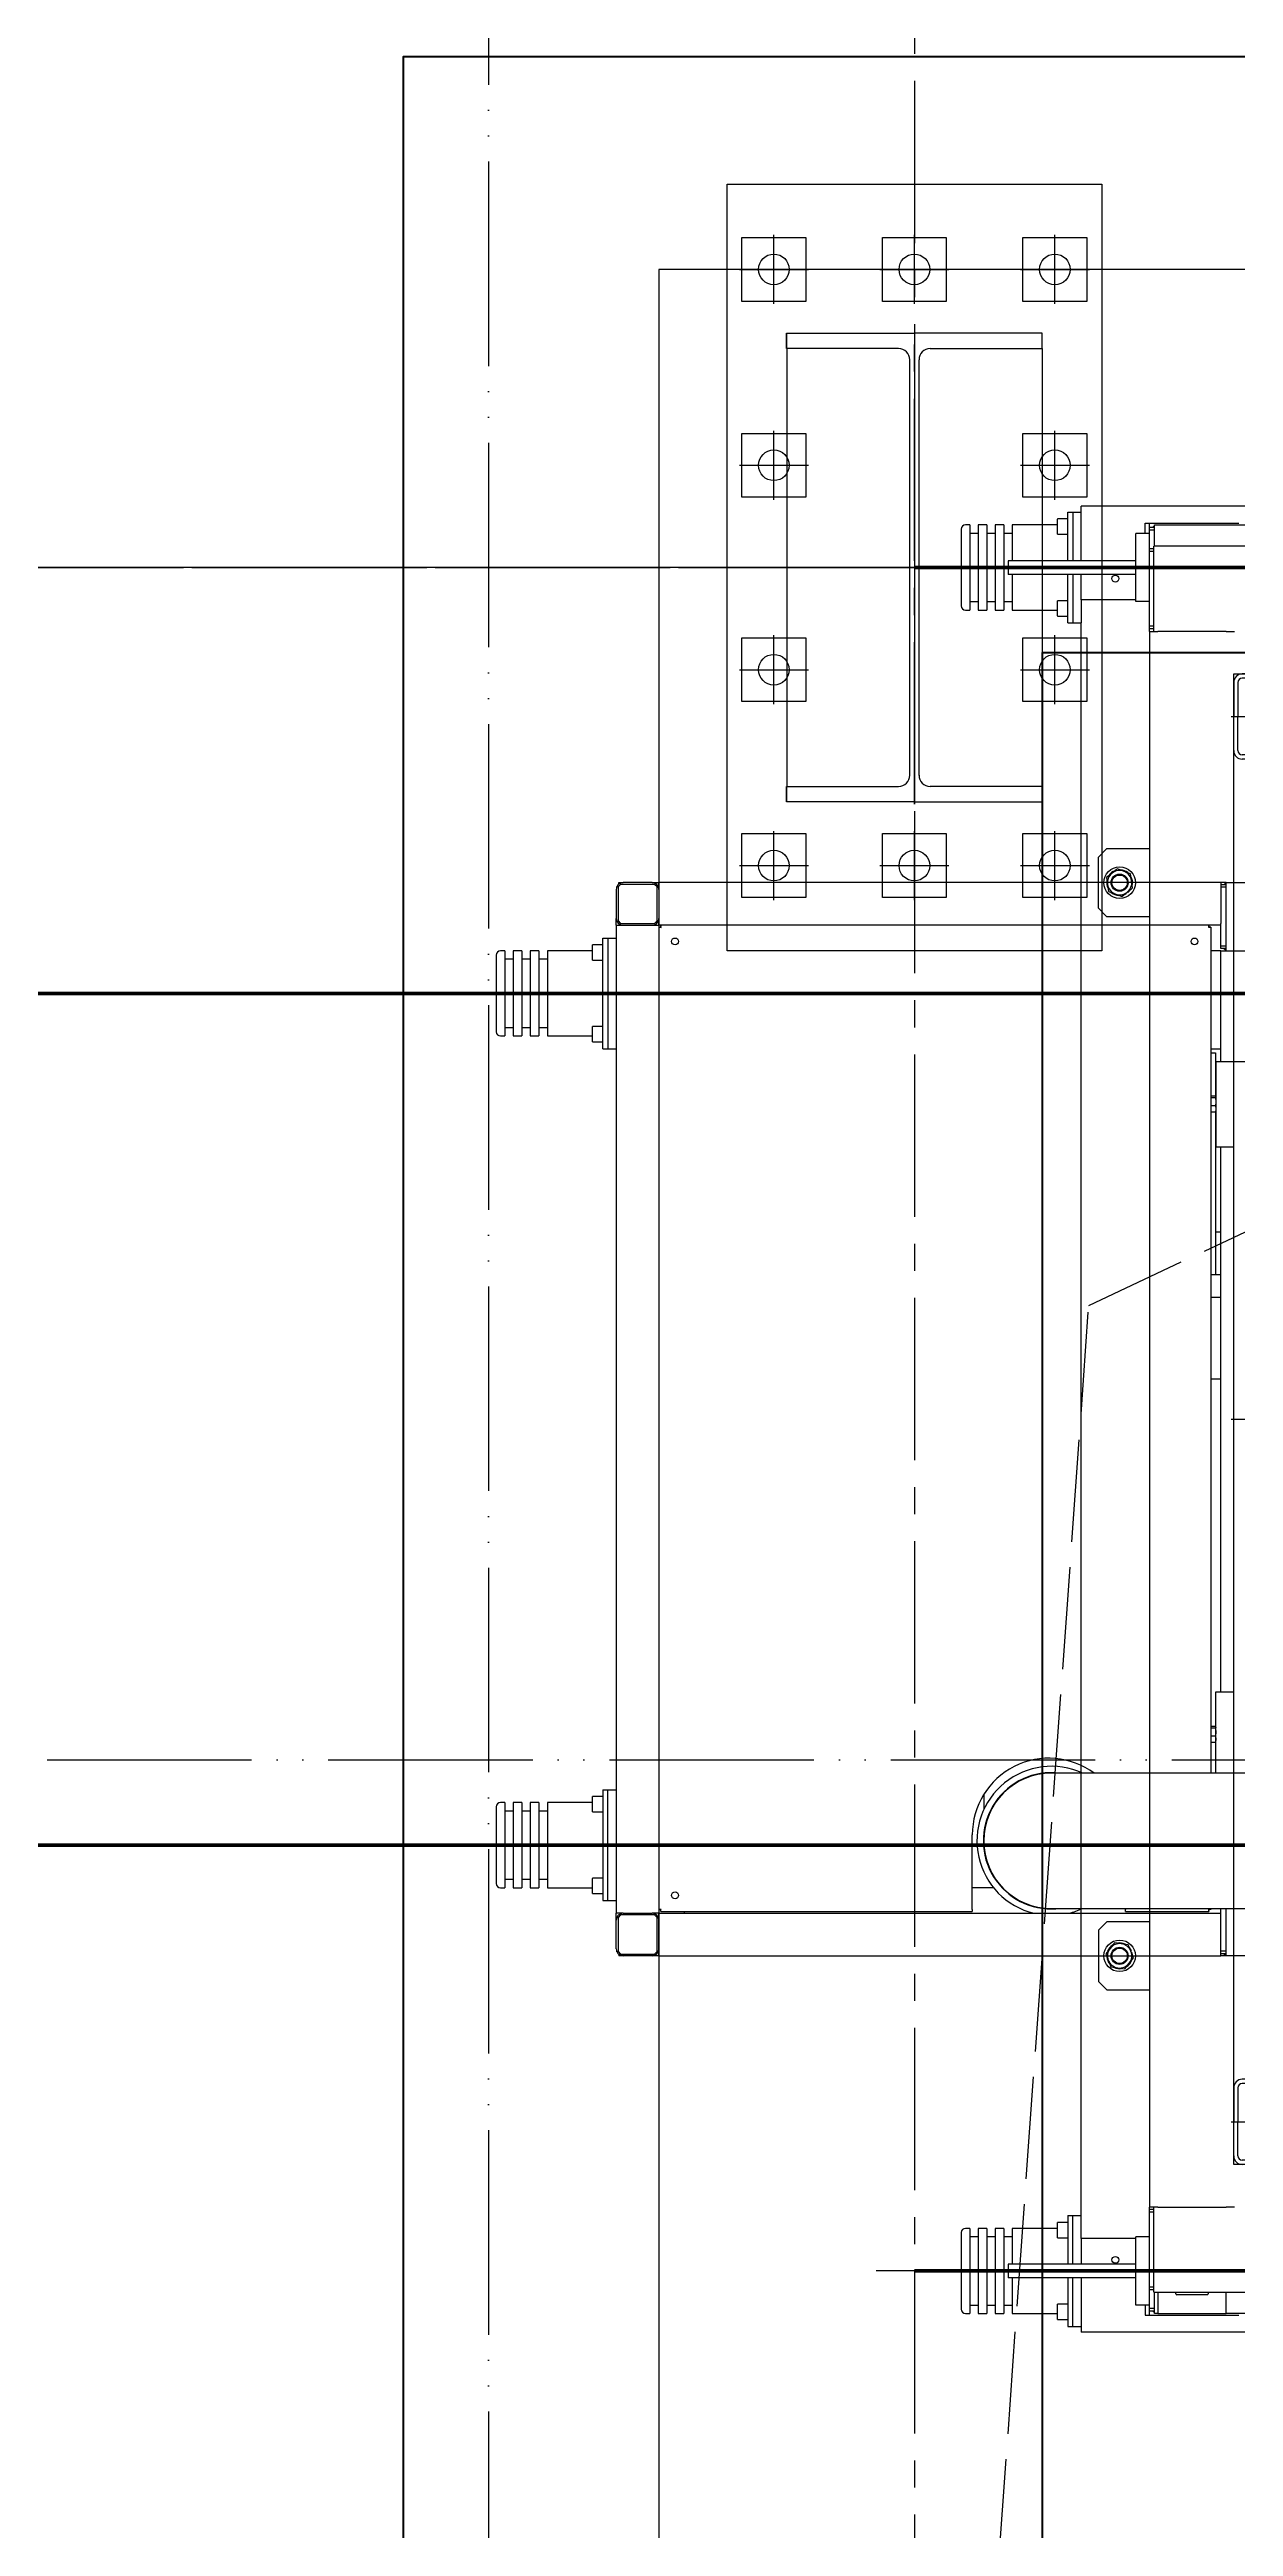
# Model space of a CAD drawing. Header units: millimetres. Extents: x 163705 to 1616509, y 81827 to 302547.
# Drawn here: x 213412 to 214803, y 147960 to 150868 of the extents above; entities that cross this region are included whole.
import ezdxf

# ---------------------------------------------------------------- set-up
doc = ezdxf.new("R2010")
doc.units = ezdxf.units.MM
doc.header["$LTSCALE"] = 10
for name, pattern in [('ACAD_ISO02W100', [15, 12, -3]), ('ACAD_ISO05W100', [33, 24, -3, 0, -3, 0, -3]), ('CENTER2', [28.575, 19.05, -3.175, 3.175, -3.175])]:
    doc.linetypes.add(name, pattern=pattern)
for name, color, linetype, lineweight in [('1-中心线', 1, 'CENTER2', 0), ('1-双点线', 8, 'ACAD_ISO05W100', 0), ('1-建筑轮廓', 7, 'Continuous', 20), ('1-护栏', 4, 'Continuous', 18), ('1-虚线', 8, 'ACAD_ISO02W100', 0), ('1-设备轮廓', 2, 'Continuous', 18), ('1-钢构', 6, 'Continuous', 0)]:
    doc.layers.add(name, color=color, linetype=linetype, lineweight=lineweight)
doc.styles.get("Standard").update_dxf_attribs({"font": 'arial.ttf'})

# ---------------------------------------------------------------- blocks, each defined once
blk = doc.blocks.new('G$C5C029050')
at = {"layer": '1-双点线'}
for p, q in [((32218.6, 77039.4), (32218.6, 45039.4)), ((1, 53039.4), (92688.6, 53039.4))]:
    blk.add_line(p, q, dxfattribs=at)
blk = doc.blocks.new('G$CFEC4C302')
for p, q in [((55, 759.5), (55, 840.5)), ((220, 759.5), (220, 840.5)), ((385, 759.5), (385, 840.5)), ((14.5, 800), (95.5, 800)), ((179.5, 800), (260.5, 800)), ((344.5, 800), (425.5, 800)), ((220, 728), (220, 172)), ((70, 707), (70, 725)), ((70, 725), (220, 725)), ((201.5, 707), (70, 707)), ((370, 725), (220, 725)), ((238.5, 707), (370, 707)), ((370, 707), (370, 725)), ((214.5, 206), (214.5, 694)), ((225.5, 206), (225.5, 694)), ((55, 529.5), (55, 610.5)), ((385, 529.5), (385, 610.5)), ((14.5, 570), (95.5, 570)), ((344.5, 570), (425.5, 570)), ((55, 289.5), (55, 370.5)), ((385, 289.5), (385, 370.5)), ((14.5, 330), (95.5, 330)), ((344.5, 330), (425.5, 330)), ((70, 175), (70, 193)), ((70, 193), (201.5, 193)), ((220, 175), (70, 175)), ((220, 175), (370, 175)), ((370, 193), (238.5, 193)), ((370, 175), (370, 193)), ((55, 59.5), (55, 140.5)), ((220, 59.5), (220, 140.5)), ((385, 59.5), (385, 140.5)), ((14.5, 100), (95.5, 100)), ((179.5, 100), (260.5, 100)), ((344.5, 100), (425.5, 100))]:
    blk.add_line(p, q)
for points in [[(0, 0), (0, 900), (440, 900), (440, 0)], [(17.5, 762.5), (17.5, 837.5), (92.5, 837.5), (92.5, 762.5)], [(182.5, 762.5), (182.5, 837.5), (257.5, 837.5), (257.5, 762.5)], [(347.5, 762.5), (347.5, 837.5), (422.5, 837.5), (422.5, 762.5)], [(17.5, 532.5), (17.5, 607.5), (92.5, 607.5), (92.5, 532.5)], [(347.5, 532.5), (347.5, 607.5), (422.5, 607.5), (422.5, 532.5)], [(17.5, 292.5), (17.5, 367.5), (92.5, 367.5), (92.5, 292.5)], [(347.5, 292.5), (347.5, 367.5), (422.5, 367.5), (422.5, 292.5)], [(17.5, 62.5), (17.5, 137.5), (92.5, 137.5), (92.5, 62.5)], [(182.5, 62.5), (182.5, 137.5), (257.5, 137.5), (257.5, 62.5)], [(347.5, 62.5), (347.5, 137.5), (422.5, 137.5), (422.5, 62.5)]]:
    blk.add_lwpolyline(points, close=True)
for centre in [(55, 800), (220, 800), (385, 800), (55, 570), (385, 570), (55, 330), (385, 330), (55, 100), (220, 100), (385, 100)]:
    blk.add_circle(centre, 18)
for centre, start, end in [((201.5, 694), 0, 90), ((238.5, 694), 90, 180), ((201.5, 206), 270, 0), ((238.5, 206), 180, 270)]:
    blk.add_arc(centre, 13, start, end)
blk.add_text('HC_SUPERPART', height=0.001).set_placement((220, 175))
blk = doc.blocks.new('G$CCFF6A2D1')
for p, q in [((3, 93), (3, 53)), ((8, 93), (8, 53)), ((53, 103), (13, 103)), ((53, 98), (13, 98)), ((53, 0), (53, 106)), ((53, 103), (93, 103)), ((53, 98), (93, 98)), ((98, 93), (98, 53)), ((103, 93), (103, 53)), ((0, 53), (106, 53)), ((3, 13), (3, 53)), ((8, 13), (8, 53)), ((98, 13), (98, 53)), ((103, 13), (103, 53)), ((53, 8), (13, 8)), ((53, 3), (13, 3)), ((53, 8), (93, 8)), ((53, 3), (93, 3))]:
    blk.add_line(p, q)
for centre, radius, start, end in [((13, 93), 10, 90, 180), ((13, 93), 5, 90, 180), ((93, 93), 10, 0, 90), ((93, 93), 5, 0, 90), ((13, 13), 10, 180, 270), ((13, 13), 5, 180, 270), ((93, 13), 5, 270, 0), ((93, 13), 10, 270, 0)]:
    blk.add_arc(centre, radius, start, end)
blk.add_text('HC_SUPERPART', height=0.001).set_placement((53, 53))
blk = doc.blocks.new('G$CB724F952')
blk.add_lwpolyline([(3, 3), (3, 1753), (1753, 1753), (1753, 3)], close=True)
for points in [[(1653, 1713), (103, 1713)], [(43, 103), (43, 1653)], [(1713, 1653), (1713, 103)], [(1653, 43), (103, 43)]]:
    blk.add_lwpolyline(points)
at = {"layer": '1-中心线'}
for p, q in [((878, 0), (878, 1756)), ((0, 878), (1756, 878))]:
    blk.add_line(p, q, dxfattribs=at)
for p in [(0, 1650), (1650, 1650), (0, 0), (1650, 0)]:
    blk.add_blockref('G$CCFF6A2D1', p)
blk = doc.blocks.new('G$C3B61D3F5')
for p, q in [((211, 1325), (211.6, 1325)), ((211, 1322), (211, 1288)), ((216, 1328), (213, 1325)), ((213, 1325), (213, 1285)), ((214, 1328.2), (214, 1330)), ((214, 1330), (219, 1330)), ((256, 1328), (216, 1328)), ((253, 1330), (219, 1330)), ((253, 1330), (261, 1330)), ((259, 1325), (256, 1328)), ((259, 1285), (259, 1325)), ((260.4, 1325), (261, 1325)), ((921, 1330), (261, 1330)), ((261, 1322), (261, 1330)), ((261, 1322), (261, 1288)), ((927, 1330), (921, 1330)), ((921, 1330), (921, 1322)), ((927, 1327.5), (921, 1327.5)), ((927, 1324.5), (921, 1324.5)), ((921, 1322), (921, 1288)), ((927, 1330), (1201, 1330)), ((927, 1320), (927, 1330)), ((927, 1260), (927, 1320)), ((211, 1280), (211, 1288)), ((211, 1280), (211, 120)), ((211, 1280), (219, 1280)), ((213, 1285), (216, 1282)), ((216, 1282), (256, 1282)), ((219, 1280), (253, 1280)), ((253, 1280), (261, 1280)), ((256, 1282), (259, 1285)), ((261, 1280), (261, 1288)), ((263.2, 1280), (261, 1280)), ((261, 1280), (261, 1277.8)), ((263.2, 1280), (263.2, 1278.5)), ((906.8, 1280), (263.2, 1280)), ((906.8, 1280), (906.8, 1278.5)), ((921, 1280), (906.8, 1280)), ((921, 1288), (921, 1282.2)), ((921, 1255.5), (921, 1282.2)), ((183, 1245.5), (183, 1256.9)), ((195, 1257), (183.1, 1257)), ((195, 1135), (195, 1265)), ((195, 1265), (201, 1265)), ((201, 1265), (201, 1135)), ((201, 1265), (211, 1265)), ((261, 1277.8), (261, 124.2)), ((261, 1277.8), (262.5, 1277.8)), ((909, 1277.8), (907.5, 1277.8)), ((909, 1277.8), (909, 284.5)), ((927, 1255.5), (921, 1255.5)), ((921, 1252.5), (921, 1255.5)), ((927, 1252.5), (921, 1252.5)), ((927, 1250), (927, 1260)), ((70, 1245), (70, 1200)), ((80, 1250), (75, 1250)), ((80, 1250), (80, 1200)), ((90, 1240), (80, 1240)), ((100, 1250), (90, 1250)), ((90, 1250), (90, 1200)), ((100, 1250), (100, 1200)), ((110, 1240), (100, 1240)), ((120, 1250), (110, 1250)), ((110, 1250), (110, 1200)), ((120, 1250), (120, 1200)), ((130, 1240), (120, 1240)), ((183, 1250), (130, 1250)), ((130, 1250), (130, 1200)), ((183, 1239.1), (183, 1245.5)), ((183.1, 1239), (195, 1239)), ((921, 1250), (909, 1250)), ((921, 1120), (921, 1250)), ((921, 1250), (931, 1250)), ((931, 1250), (991, 1250)), ((70, 1200), (70, 1155)), ((80, 1200), (80, 1150)), ((90, 1200), (90, 1150)), ((100, 1200), (100, 1150)), ((110, 1200), (110, 1150)), ((120, 1200), (120, 1150)), ((130, 1200), (130, 1150)), ((75, 1150), (80, 1150)), ((80, 1160), (90, 1160)), ((90, 1150), (100, 1150)), ((100, 1160), (110, 1160)), ((110, 1150), (120, 1150)), ((120, 1160), (130, 1160)), ((130, 1150), (183, 1150)), ((183, 1150.9), (183, 1160.9)), ((183, 1143.1), (183, 1150.9)), ((195, 1161), (183.1, 1161)), ((183.1, 1143), (195, 1143)), ((195, 1135), (201, 1135)), ((201, 1135), (211, 1135)), ((909, 1135), (921, 1135)), ((909, 1130), (913.2, 1130)), ((913.2, 1130), (914.5, 1130)), ((914.5, 1130), (914.5, 1079.4)), ((915, 1120), (915, 1020)), ((915, 1120), (922, 1120)), ((922, 1120), (1000, 1120)), ((914.6, 1079.4), (909, 1079.4)), ((914.6, 1077.4), (909, 1077.4)), ((914.5, 1085), (915, 1085)), ((914.6, 1079.4), (914.9, 1078.8)), ((914.6, 1077.4), (915, 1072.6)), ((915, 1078.6), (914.9, 1078.8)), ((914.6, 1067.9), (909, 1067.9)), ((914.6, 1060.6), (909, 1060.6)), ((914.5, 1060.6), (914.5, 870)), ((915, 1072.6), (914.6, 1067.9)), ((914.6, 1067.9), (915, 1064.2)), ((915, 1064.2), (914.6, 1060.6)), ((914.9, 1061.2), (915, 1061.4)), ((915, 1020), (922, 1020)), ((921, 380), (921, 1020)), ((922, 1020), (936, 1020)), ((914.5, 920), (921, 920)), ((909, 870), (913.2, 870)), ((913.2, 870), (914.5, 870)), ((914.5, 870), (921, 870)), ((921, 843), (909, 843)), ((921, 747), (909, 747)), ((915, 284.5), (915, 380)), ((915, 380), (922, 380)), ((922, 380), (936, 380)), ((914.6, 339.4), (909, 339.4)), ((914.6, 337.4), (909, 337.4)), ((914.6, 327.9), (909, 327.9)), ((914.6, 320.6), (909, 320.6)), ((914.6, 339.4), (914.9, 338.8)), ((914.6, 337.4), (915, 332.6)), ((915, 332.6), (914.6, 327.9)), ((914.6, 327.9), (915, 324.2)), ((915, 324.2), (914.6, 320.6)), ((915, 338.6), (914.9, 338.8)), ((914.9, 321.2), (915, 321.4)), ((195, 265), (195, 135)), ((195, 265), (201, 265)), ((201, 265), (211, 265)), ((201, 135), (201, 265)), ((951, 284.5), (722, 284.5)), ((70, 245), (70, 155)), ((80, 250), (75, 250)), ((80, 250), (80, 150)), ((90, 240), (80, 240)), ((100, 250), (90, 250)), ((90, 250), (90, 150)), ((100, 250), (100, 150)), ((110, 240), (100, 240)), ((120, 250), (110, 250)), ((110, 250), (110, 150)), ((120, 250), (120, 150)), ((130, 240), (120, 240)), ((183, 250), (130, 250)), ((130, 250), (130, 150)), ((183, 239.1), (183, 256.9)), ((195, 257), (183.1, 257)), ((183.1, 239), (195, 239)), ((642.5, 259.4), (642.5, 241.6)), ((629, 124.5), (629, 212)), ((75, 150), (80, 150)), ((80, 160), (90, 160)), ((90, 150), (100, 150)), ((100, 160), (110, 160)), ((110, 150), (120, 150)), ((120, 160), (130, 160)), ((130, 150), (183, 150)), ((183, 143.1), (183, 160.9)), ((195, 161), (183.1, 161)), ((653.9, 150), (629, 150)), ((183.1, 143), (195, 143)), ((195, 135), (201, 135)), ((201, 135), (211, 135)), ((211, 112), (211, 120)), ((219, 120), (211, 120)), ((216, 118), (213, 115)), ((256, 118), (216, 118)), ((219, 120), (253, 120)), ((261, 120), (253, 120)), ((259, 115), (256, 118)), ((261, 124.2), (262.5, 124.2)), ((261, 124.2), (261, 120)), ((261, 120), (921, 120)), ((261, 112), (261, 120)), ((263.2, 122), (263.2, 123.5)), ((263.2, 122), (629, 122)), ((291, 120), (291, 122)), ((629, 124.5), (629, 122)), ((722, 125.5), (951, 125.5)), ((809, 125.5), (809, 124.5)), ((809, 122), (809, 124.5)), ((809, 122), (906.8, 122)), ((906.8, 122), (906.8, 123.5)), ((909, 124.2), (907.5, 124.2)), ((909, 125.5), (909, 124.2)), ((921, 117.8), (921, 125.5)), ((921, 112), (921, 117.8)), ((927, 80), (927, 125.5)), ((211, 78), (211, 112)), ((213, 115), (213, 75)), ((259, 75), (259, 115)), ((261, 78), (261, 112)), ((921, 78), (921, 112)), ((211.6, 75), (211, 75)), ((213, 75), (216, 72)), ((214, 71.8), (214, 70)), ((219, 70), (214, 70)), ((216, 72), (256, 72)), ((253, 70), (219, 70)), ((261, 70), (253, 70)), ((256, 72), (259, 75)), ((261, 75), (260.4, 75)), ((261, 70), (261, 78)), ((261, 70), (921, 70)), ((921, 70), (921, 78)), ((927, 75.5), (921, 75.5)), ((927, 72.5), (921, 72.5)), ((927, 70), (921, 70)), ((927, 70), (927, 80)), ((1021, 70), (927, 70))]:
    blk.add_line(p, q)
at = {"flags": 128}
for points in [[(927, 1329.2), (925.4, 1328.3), (924.4, 1327.5)], [(924.4, 1252.5), (925.4, 1251.7), (927, 1250.8)], [(722, 125), (727.3, 125.2), (730.9, 125.5)], [(924.4, 72.5), (925.4, 71.7), (927, 70.8)]]:
    blk.add_lwpolyline(points, dxfattribs=at)
for centre in [(280, 1261), (890, 1261), (280, 141)]:
    blk.add_circle(centre, 4)
for centre, radius, start, end in [((219, 1322), 8, 90, 180), ((253, 1322), 8, 0, 90), ((219, 1288), 8, 180, 270), ((253, 1288), 8, 270, 0), ((183.1, 1256.9), 0.1, 90, 180), ((75, 1245), 5, 90, 180), ((183.1, 1239.1), 0.1, 180, 270), ((75, 1155), 5, 180, 270), ((183.1, 1160.9), 0.1, 90, 180), ((183.1, 1143.1), 0.1, 180, 270), ((719, 212), 90, 53.6639, 180), ((722, 205), 87.5, 65.3087, 256.2709), ((722, 205), 80, 83.5908, 270), ((722, 205), 79.5, 90, 180), ((75, 245), 5, 90, 180), ((183.1, 256.9), 0.1, 90, 180), ((183.1, 239.1), 0.1, 180, 270), ((722, 205), 79.5, 180, 270), ((75, 155), 5, 180, 270), ((183.1, 160.9), 0.1, 90, 180), ((183.1, 143.1), 0.1, 180, 270), ((219, 112), 8, 90, 180), ((253, 112), 8, 0, 90), ((722, 205), 87.5, 283.7291, 294.6913), ((219, 78), 8, 180, 270), ((253, 78), 8, 270, 0)]:
    blk.add_arc(centre, radius, start, end)
for points in [[(263.5, 1277.5), (263.5, 1277.8), (263.4, 1278.5), (263.4, 1279.3), (263.3, 1279.9), (263.2, 1280), (263.2, 1280)], [(906.8, 1280), (906.8, 1280), (906.7, 1279.9), (906.6, 1279.3), (906.6, 1278.5), (906.5, 1277.8), (906.5, 1277.5)], [(261, 1277.8), (261, 1277.8), (261.1, 1277.7), (261.7, 1277.6), (262.5, 1277.6), (263.2, 1277.5), (263.5, 1277.5)], [(262.5, 1277.8), (262.5, 1277.8), (262.5, 1277.7), (262.8, 1277.6), (263.1, 1277.6), (263.4, 1277.5), (263.5, 1277.5)], [(263.5, 1277.5), (263.5, 1277.6), (263.4, 1277.9), (263.4, 1278.2), (263.3, 1278.5), (263.2, 1278.5), (263.2, 1278.5)], [(906.8, 1278.5), (906.8, 1278.5), (906.7, 1278.5), (906.6, 1278.2), (906.6, 1277.9), (906.5, 1277.6), (906.5, 1277.5)], [(906.5, 1277.5), (906.8, 1277.5), (907.5, 1277.6), (908.3, 1277.6), (908.9, 1277.7), (909, 1277.8), (909, 1277.8)], [(906.5, 1277.5), (906.6, 1277.5), (906.9, 1277.6), (907.2, 1277.6), (907.5, 1277.7), (907.5, 1277.8), (907.5, 1277.8)], [(263.5, 124.5), (263.2, 124.5), (262.5, 124.4), (261.7, 124.4), (261.1, 124.3), (261, 124.2), (261, 124.2)], [(263.5, 124.5), (263.4, 124.5), (263.1, 124.4), (262.8, 124.4), (262.5, 124.3), (262.5, 124.2), (262.5, 124.2)], [(263.2, 122), (263.2, 122), (263.3, 122.1), (263.4, 122.7), (263.4, 123.5), (263.5, 124.2), (263.5, 124.5)], [(263.2, 123.5), (263.2, 123.5), (263.3, 123.5), (263.4, 123.8), (263.4, 124.1), (263.5, 124.4), (263.5, 124.5)], [(906.5, 124.5), (906.5, 124.2), (906.6, 123.5), (906.6, 122.7), (906.7, 122.1), (906.8, 122), (906.8, 122)], [(906.5, 124.5), (906.5, 124.4), (906.6, 124.1), (906.6, 123.8), (906.7, 123.5), (906.8, 123.5), (906.8, 123.5)], [(909, 124.2), (909, 124.2), (908.9, 124.3), (908.3, 124.4), (907.5, 124.4), (906.8, 124.5), (906.5, 124.5)], [(907.5, 124.2), (907.5, 124.2), (907.5, 124.3), (907.2, 124.4), (906.9, 124.4), (906.6, 124.5), (906.5, 124.5)]]:
    blk.add_open_spline(points, degree=3)
for points, knots in [([(915, 1078.4), (915, 1078.1), (914.9, 1077.8), (914.7, 1077.4), (914.6, 1077.4)], [0, 0, 0, 0, 0.776967, 1, 1, 1, 1]), ([(914.6, 1060.6), (914.7, 1060.6), (914.8, 1060.9), (914.9, 1061.1), (914.9, 1061.2)], [0, 0, 0, 0, 0.351615, 1, 1, 1, 1]), ([(915, 338.4), (915, 338.1), (914.9, 337.8), (914.7, 337.4), (914.6, 337.4)], [0, 0, 0, 0, 0.776967, 1, 1, 1, 1]), ([(914.6, 320.6), (914.7, 320.6), (914.8, 320.9), (914.9, 321.1), (914.9, 321.2)], [0, 0, 0, 0, 0.351615, 1, 1, 1, 1])]:
    blk.add_open_spline(points, degree=3, knots=knots)
at = {"layer": '1-中心线'}
for p, q in [((265, 1200), (0, 1200)), ((265, 200), (0, 200))]:
    blk.add_line(p, q, dxfattribs=at)
blk = doc.blocks.new('A$C2f6614b9')
at = {"layer": '1-护栏'}
blk.add_lwpolyline([(0, 450), (17263.8, 450), (17263.8, 7650), (0, 7650)], close=True, dxfattribs=at)
at = {"layer": '1-设备轮廓', "lineweight": 50, "ltscale": 5}
for p, q in [((16925, 7150), (1300, 7150)), ((16925, 6150), (1300, 6150))]:
    blk.add_line(p, q, dxfattribs=at)
at = {"layer": '1-设备轮廓'}
for name, p in [('G$CB724F952', (14672, 5772)), ('G$C3B61D3F5', (13739, 5950))]:
    blk.add_blockref(name, p, dxfattribs=at)
at = {"layer": '1-钢构'}
blk.add_blockref('G$CFEC4C302', (14080, 7200), dxfattribs=at)
blk = doc.blocks.new('G$CEDFA10A2')
for p, q in [((0, 535), (0, 553)), ((0, 553), (150, 553)), ((300, 553), (150, 553)), ((300, 535), (300, 553)), ((131.5, 535), (0, 535)), ((0, 535), (0, 21)), ((168.5, 535), (300, 535)), ((300, 535), (300, 21)), ((144.5, 34), (144.5, 522)), ((155.5, 34), (155.5, 522)), ((0, 21), (131.5, 21)), ((0, 3), (0, 21)), ((150, 3), (0, 3)), ((150, 3), (300, 3)), ((300, 21), (168.5, 21)), ((300, 3), (300, 21))]:
    blk.add_line(p, q)
for centre, start, end in [((131.5, 522), 0, 90), ((168.5, 522), 90, 180), ((131.5, 34), 270, 0), ((168.5, 34), 180, 270)]:
    blk.add_arc(centre, 13, start, end)
at = {"layer": '1-中心线'}
for p, q in [((150, 0), (150, 556)), ((-3, 278), (303, 278))]:
    blk.add_line(p, q, dxfattribs=at)
blk.add_text('HC_SUPERPART', height=0.001).set_placement((150, 3))
blk = doc.blocks.new('G$CE9C43516')
for p, q in [((110, 2330), (105, 2330)), ((110, 2330), (110, 2280)), ((130, 2330), (120, 2330)), ((120, 2330), (120, 2280)), ((130, 2330), (130, 2280)), ((150, 2330), (140, 2330)), ((140, 2330), (140, 2280)), ((150, 2330), (150, 2280)), ((213, 2330), (160, 2330)), ((160, 2330), (160, 2288)), ((213, 2325.5), (213, 2336.9)), ((225, 2337), (213.1, 2337)), ((225, 2345), (231, 2345)), ((225, 2288), (225, 2345)), ((231, 2345), (231, 2288)), ((231, 2345), (241, 2345)), ((1338, 2352), (241, 2352)), ((241, 2349), (241, 2352)), ((241, 2288), (241, 2349)), ((316, 2332), (426, 2332)), ((316, 2320), (316, 2332)), ((321, 2327), (321, 2332)), ((327, 2327), (321, 2327)), ((321, 2324), (321, 2327)), ((327, 2330), (1338, 2330)), ((327, 2318), (327, 2330)), ((100, 2325), (100, 2280)), ((120, 2320), (110, 2320)), ((140, 2320), (130, 2320)), ((160, 2320), (150, 2320)), ((213, 2319.1), (213, 2325.5)), ((213.1, 2319), (225, 2319)), ((321, 2320), (305, 2320)), ((305, 2240), (305, 2320)), ((327, 2324), (321, 2324)), ((321, 2302), (321, 2324)), ((326, 2302), (321, 2302)), ((321, 2299), (321, 2302)), ((326, 2299), (321, 2299)), ((321, 2211), (321, 2299)), ((1338, 2305), (326, 2305)), ((326, 2295), (326, 2305)), ((327, 2305), (327, 2318)), ((325, 2280), (0, 2280)), ((100, 2280), (100, 2235)), ((110, 2280), (110, 2230)), ((120, 2280), (120, 2230)), ((130, 2280), (130, 2230)), ((140, 2280), (140, 2230)), ((150, 2280), (150, 2230)), ((155, 2288), (155, 2272)), ((189.6, 2288), (155, 2288)), ((189.6, 2272), (155, 2272)), ((160, 2272), (160, 2230)), ((305, 2288), (189.6, 2288)), ((305, 2272), (189.6, 2272)), ((225, 2215), (225, 2272)), ((231, 2272), (231, 2215)), ((241, 2242), (241, 2272)), ((326, 2215), (326, 2295)), ((110, 2240), (120, 2240)), ((130, 2240), (140, 2240)), ((150, 2240), (160, 2240)), ((213, 2230.9), (213, 2240.9)), ((225, 2241), (213.1, 2241)), ((305, 2242), (241, 2242)), ((241, 2242), (241, 2215)), ((321, 2240), (305, 2240)), ((105, 2230), (110, 2230)), ((120, 2230), (130, 2230)), ((140, 2230), (150, 2230)), ((160, 2230), (213, 2230)), ((213, 2223.1), (213, 2230.9)), ((213.1, 2223), (225, 2223)), ((225, 2215), (231, 2215)), ((231, 2215), (241, 2215)), ((241, 345), (241, 2215)), ((326, 2211), (321, 2211)), ((321, 2208), (321, 2211)), ((326, 2205), (326, 2215)), ((326, 2208), (321, 2208)), ((321, 2205), (321, 2208)), ((321, 2205), (321, 355)), ((321, 2205), (331, 2205)), ((411, 2205), (331, 2205)), ((411, 2205), (421, 2205)), ((261, 1940), (271, 1950)), ((271, 1950), (321, 1950)), ((261, 1880), (261, 1940)), ((277.1, 1921.2), (270.7, 1916)), ((291.2, 1923.3), (283.5, 1926.3)), ((298.9, 1920.3), (291.2, 1923.3)), ((300.1, 1912.1), (298.9, 1920.3)), ((270.7, 1916), (271.9, 1907.9)), ((271.9, 1907.9), (273.1, 1899.7)), ((273.1, 1899.7), (280.8, 1896.7)), ((280.8, 1896.7), (288.5, 1893.7)), ((288.5, 1893.7), (294.9, 1898.8)), ((291.6, 1896), (293.7, 1897)), ((293.7, 1897), (293.3, 1897.6)), ((295.2, 1899.1), (295.7, 1898.5)), ((301.3, 1904), (300.1, 1912.1)), ((271, 1870), (261, 1880)), ((321, 1870), (271, 1870)), ((271, 690), (261, 680)), ((261, 680), (261, 620)), ((321, 690), (271, 690)), ((274.8, 658.8), (269.7, 652.3)), ((272.8, 644.7), (275.8, 637)), ((279.9, 665.3), (274.8, 658.8)), ((288, 664.1), (279.9, 665.3)), ((296.2, 663), (288, 664.1)), ((292.1, 634.7), (297.2, 641.2)), ((297.2, 641.2), (302.3, 647.7)), ((299.1, 655.7), (299.8, 656)), ((302.3, 647.7), (299.2, 655.3)), ((300.6, 653.6), (300, 653.4)), ((301, 651.3), (300.6, 653.6)), ((261, 620), (271, 610)), ((275.8, 637), (284, 635.9)), ((284, 635.9), (292.1, 634.7)), ((271, 610), (321, 610)), ((331, 355), (321, 355)), ((321, 352), (321, 355)), ((326, 352), (321, 352)), ((321, 349), (321, 352)), ((326, 349), (321, 349)), ((321, 261), (321, 349)), ((326, 345), (326, 355)), ((331, 355), (411, 355)), ((421, 355), (411, 355)), ((100, 325), (100, 235)), ((110, 330), (105, 330)), ((110, 330), (110, 230)), ((120, 320), (110, 320)), ((130, 330), (120, 330)), ((120, 330), (120, 230)), ((130, 330), (130, 230)), ((140, 320), (130, 320)), ((150, 330), (140, 330)), ((140, 330), (140, 230)), ((150, 330), (150, 230)), ((160, 320), (150, 320)), ((213, 330), (160, 330)), ((160, 330), (160, 288)), ((213, 319.1), (213, 336.9)), ((225, 337), (213.1, 337)), ((225, 345), (231, 345)), ((225, 345), (225, 288)), ((231, 288), (231, 345)), ((231, 345), (241, 345)), ((241, 318), (241, 345)), ((321, 320), (305, 320)), ((305, 240), (305, 320)), ((326, 265), (326, 345)), ((213.1, 319), (225, 319)), ((241, 318), (241, 288)), ((305, 318), (241, 318)), ((325, 280), (0, 280)), ((155, 288), (155, 272)), ((189.6, 288), (155, 288)), ((189.6, 272), (155, 272)), ((160, 272), (160, 230)), ((305, 288), (189.6, 288)), ((305, 272), (189.6, 272)), ((225, 272), (225, 215)), ((231, 215), (231, 272)), ((241, 272), (241, 211)), ((326, 255), (326, 265)), ((110, 240), (120, 240)), ((130, 240), (140, 240)), ((150, 240), (160, 240)), ((213, 223.1), (213, 240.9)), ((225, 241), (213.1, 241)), ((321, 240), (305, 240)), ((316, 240), (316, 228)), ((326, 261), (321, 261)), ((321, 258), (321, 261)), ((326, 258), (321, 258)), ((321, 236), (321, 258)), ((327, 236), (321, 236)), ((321, 233), (321, 236)), ((321, 228), (321, 233)), ((327, 233), (321, 233)), ((326, 255), (1308.5, 255)), ((327, 242), (327, 255)), ((327, 230), (327, 242)), ((331, 255), (331, 230)), ((352, 253), (352, 255)), ((389, 252), (353, 252)), ((390, 255), (390, 253)), ((411, 230), (411, 255)), ((105, 230), (110, 230)), ((120, 230), (130, 230)), ((140, 230), (150, 230)), ((160, 230), (213, 230)), ((213.1, 223), (225, 223)), ((225, 215), (231, 215)), ((231, 215), (241, 215)), ((241, 211), (241, 208)), ((1308.5, 208), (241, 208)), ((316, 228), (426, 228)), ((331, 230), (327, 230)), ((331, 230), (411, 230)), ((1308.5, 230), (411, 230))]:
    blk.add_line(p, q)
at = {"flags": 128}
for points in [[(327, 2328.4), (325.3, 2327.2), (325.1, 2327)], [(295.7, 1898.5), (297.3, 1900.1), (298.7, 1901.9)], [(299.8, 656), (298.8, 658), (297.4, 659.8)], [(325.1, 233), (325.3, 232.8), (327, 231.6)]]:
    blk.add_lwpolyline(points, dxfattribs=at)
for centre, radius in [((281, 2267), 4), ((286, 1910), 18.5), ((286, 1910), 10), ((286, 1910), 9), ((286, 650), 18.5), ((286, 650), 10), ((286, 650), 9), ((281, 293), 4)]:
    blk.add_circle(centre, radius)
for centre, radius, start, end in [((105, 2325), 5, 90, 180), ((213.1, 2336.9), 0.1, 90, 180), ((213.1, 2319.1), 0.1, 180, 270), ((213.1, 2240.9), 0.1, 90, 180), ((105, 2235), 5, 180, 270), ((213.1, 2223.1), 0.1, 180, 270), ((286, 1910), 14.3, 128.5631, 188.5631), ((286, 1910), 15.1, 111.1575, 146.0411), ((286, 1910), 14.3, 68.5631, 128.5631), ((286, 1910), 15.1, 51.0935, 85.9542), ((286, 1910), 14.3, 8.5631, 68.5631), ((286, 1910), 15.1, 171.5318, 205.4016), ((286, 1910), 14.3, 188.5631, 248.5631), ((286, 1910), 15.1, 229.7947, 266.6079), ((286, 1910), 14.3, 248.5631, 308.5631), ((286, 1910), 14.3, 308.5631, 8.5631), ((286, 1910), 15.1, 351.7199, 25.6004), ((286, 650), 15.1, 184.4928, 219.3764), ((286, 650), 14.3, 141.8984, 201.8984), ((286, 650), 15.1, 124.4288, 159.2896), ((286, 650), 14.3, 201.8984, 261.8984), ((286, 650), 14.3, 81.8984, 141.8984), ((286, 650), 15.1, 65.0552, 98.9357), ((286, 650), 14.3, 261.8984, 321.8984), ((286, 650), 14.3, 21.8984, 81.8984), ((286, 650), 15.1, 303.13, 339.9432), ((286, 650), 14.3, 321.8984, 21.8984), ((286, 650), 15.1, 244.8671, 278.7369), ((105, 325), 5, 90, 180), ((213.1, 336.9), 0.1, 90, 180), ((213.1, 319.1), 0.1, 180, 270), ((105, 235), 5, 180, 270), ((213.1, 240.9), 0.1, 90, 180), ((353, 253), 1, 180, 270), ((389, 253), 1, 270, 0), ((213.1, 223.1), 0.1, 180, 270)]:
    blk.add_arc(centre, radius, start, end)
for points, knots in [([(283.5, 1926.3), (283.1, 1925.9), (280.9, 1924.2), (278.8, 1922.5), (277.1, 1921.2)], [0, 0, 0, 0, 0.225037, 1, 1, 1, 1]), ([(294.9, 1898.8), (296.6, 1900.2), (298.7, 1901.9), (300.9, 1903.6), (301.3, 1904)], [0, 0, 0, 0, 0.774963, 1, 1, 1, 1]), ([(269.7, 652.3), (269.9, 651.8), (270.9, 649.2), (272, 646.7), (272.8, 644.7)], [0, 0, 0, 0, 0.225037, 1, 1, 1, 1]), ([(299.2, 655.3), (298.4, 657.3), (297.4, 659.9), (296.4, 662.4), (296.2, 663)], [0, 0, 0, 0, 0.774963, 1, 1, 1, 1])]:
    blk.add_open_spline(points, degree=3, knots=knots)
blk = doc.blocks.new('A$C7121566b')
blk.add_lwpolyline([(4649.7, 2600.1), (6924.7, 2600.1), (6924.7, 9600.1), (4649.7, 9600.1)], close=True)
at = {"layer": '1-中心线'}
for p, q in [((4499.7, 11700.2), (4499.7, 0)), ((0, 9700.1), (51999.9, 9700.1))]:
    blk.add_line(p, q, dxfattribs=at)
at = {"layer": '1-护栏'}
blk.add_lwpolyline([(10999.7, 10050.1), (4199.7, 10050.1), (4199.7, 2150.1), (10999.7, 2150.1)], dxfattribs=at)
at = {"layer": '1-设备轮廓', "lineweight": 50, "ltscale": 5}
for points in [[(4499.7, 9700.1), (47799.6, 9700.1)], [(4499.7, 7700.1), (47799.6, 7700.1)]]:
    blk.add_lwpolyline(points, dxfattribs=at)
at = {"layer": '1-设备轮廓'}
blk.add_blockref('G$CE9C43516', (4454.7, 7420.1), dxfattribs=at)
at = {"layer": '1-钢构'}
blk.add_blockref('G$CEDFA10A2', (4349.7, 9422.1), dxfattribs=at)

msp = doc.modelspace()

# ---------------------------------------------------------------- linework, layer by layer
msp.add_lwpolyline([(213827.833, 142459.632), (213827.833, 150859.632), (217527.839, 150859.632), (217527.839, 142459.632)], close=True)
at = {"layer": '1-中心线'}
for p, q in [((214427.833, 152259.738), (214427.833, 141059.499)), ((183311.682, 150259.632), (261928.108, 150259.632))]:
    msp.add_line(p, q, dxfattribs=at)
at = {"layer": '1-虚线'}
msp.add_lwpolyline([(214184.195, 143131.184), (214632.699, 149393.321), (216880.495, 150448.624)], dxfattribs=at)

# ---------------------------------------------------------------- block references
for name, p in [('A$C7121566b', (209928.183, 140559.499)), ('A$C2f6614b9', (200127.833, 142609.632))]:
    msp.add_blockref(name, p)
at = {"layer": '1-建筑轮廓'}
msp.add_blockref('G$C5C029050', (181709.24, 95820.209), dxfattribs=at)

doc.saveas('drawing.dxf')
